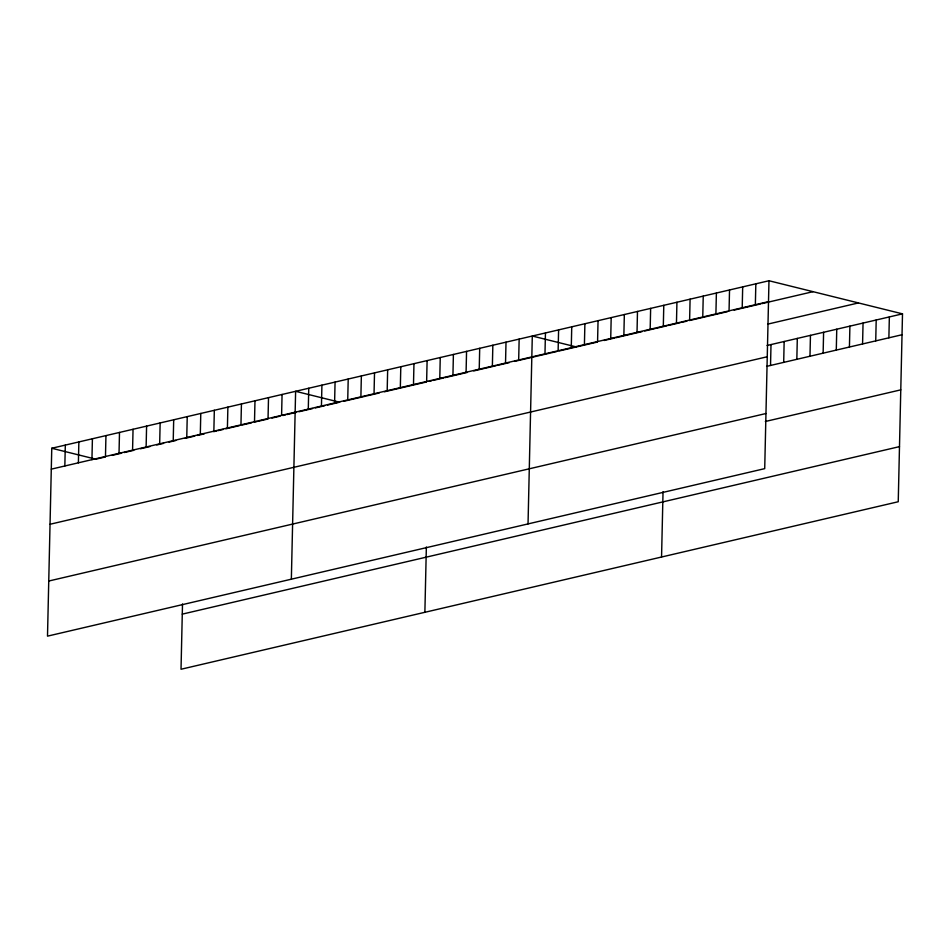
<?xml version="1.0" encoding="UTF-8"?>
<svg xmlns="http://www.w3.org/2000/svg" width="950" height="950" viewBox="0 0 950 950"><rect width="100%" height="100%" fill="white"/><g stroke="black" fill="none" stroke-linecap="round" stroke-linejoin="round"><path stroke-width="1.43" d="M768.977 280.749L51.763 448.258L47.5 636.144L764.714 468.635L768.977 280.749L902.5 313.856L898.237 501.742L181.023 669.251L182.507 603.951M64.838 465.987L65.312 445.099M78.387 462.816L78.862 441.928M91.936 459.657L92.411 438.769M105.474 456.487L105.949 435.611M119.023 453.328L119.498 432.44M132.572 450.169L133.048 429.281M146.122 446.999L146.597 426.111M159.671 443.84L160.146 422.952M173.221 440.669L173.696 419.781M186.758 437.511L187.233 416.622M200.308 434.34L200.783 413.452M213.857 431.181L214.332 410.293M227.406 428.011L227.881 407.122M240.956 424.852L241.431 403.964M254.505 421.693L254.98 400.805M268.043 418.522L268.517 397.634M281.592 415.364L282.067 394.476M291.353 579.191L295.616 391.305L339.684 402.23M308.287 409.129L308.762 388.241M321.444 406.054L321.919 385.166M334.59 402.978L335.065 382.09M347.736 399.914L348.211 379.026M360.893 396.839L361.356 375.951M374.039 393.775L374.514 372.887M387.184 390.699L387.659 369.811M400.33 387.624L400.805 366.736M413.488 384.56L413.963 363.672M426.633 381.484L427.108 360.596M424.876 612.299L426.36 546.998M439.779 378.409L440.254 357.532M452.936 375.345L453.399 354.457M466.082 372.269L466.557 351.381M479.228 369.206L479.702 348.317M492.373 366.13L492.848 345.242M505.531 363.054L506.006 342.166M518.676 359.991L519.151 339.103M528.034 523.913L532.297 336.027L576.365 346.952M544.979 353.851L545.442 332.963M558.125 350.776L558.6 329.887M571.271 347.7L571.746 326.812M584.416 344.636L584.891 323.748M597.574 341.561L598.049 320.673M610.719 338.497L611.194 317.609M623.865 335.421L624.34 314.533M637.023 332.346L637.486 311.457M650.168 329.282L650.643 308.394M663.314 326.206L663.789 305.318M661.556 557.021L663.041 491.72M676.459 323.131L676.934 302.254M689.617 320.067L690.092 299.179M702.762 316.991L703.238 296.103M715.908 313.928L716.383 293.039M729.054 310.852L729.529 289.964M742.211 307.776L742.686 286.888M755.357 304.713L755.832 283.824M770.533 365.453L771.008 344.565M783.691 362.389L784.154 341.501M796.836 359.314L797.311 338.426M809.982 356.25L810.457 335.362M823.127 353.174L823.602 332.286M836.285 350.099L836.76 329.211M849.431 347.035L849.906 326.147M862.576 343.959L863.051 323.071M875.734 340.896L876.197 320.008M888.879 337.82L889.354 316.932M51.288 469.146L768.502 301.637M105.308 456.974L95.819 459.183L51.763 448.258M112.076 455.394L121.564 453.174M124.272 452.544L133.76 450.324M140.529 448.744L150.017 446.536M156.786 444.944L163.566 443.365M168.981 442.106L175.75 440.515M185.238 438.306L194.726 436.086M197.434 435.456L204.203 433.877M213.691 431.656L216.398 431.027M217.752 430.706L223.167 429.447M225.874 428.806L239.424 425.647M242.143 425.018L244.851 424.377M246.204 424.068L251.619 422.798M254.327 422.168L257.034 421.539M258.4 421.218L267.876 419.009M271.938 418.059L280.072 416.159M282.779 415.518L285.487 414.889M286.841 414.568L296.329 412.359M299.036 411.73L312.586 408.559M315.293 407.93L324.781 405.709M327.489 405.08L338.319 402.551M343.627 401.316L365.976 396.091M367.294 395.782L379.121 393.015M384.382 391.792L390.961 390.26M392.279 389.951L426.467 381.971M429.091 381.354L431.716 380.736M433.034 380.428L443.555 377.969M444.873 377.661L467.222 372.447M473.801 370.916L484.322 368.457M485.628 368.149L496.149 365.691M497.468 365.382L509.295 362.615M514.556 361.392L536.916 356.167M538.222 355.858L550.062 353.103M551.38 352.794L556.641 351.559M559.265 350.954L561.901 350.336M563.207 350.027L597.396 342.048M603.974 340.504L614.496 338.046M615.802 337.749L642.105 331.598M644.729 330.992L655.251 328.534M656.569 328.225L667.09 325.767M668.408 325.458L680.236 322.691M681.554 322.383L686.814 321.159M689.439 320.542L707.845 316.243M709.163 315.934L727.569 311.636M734.148 310.104L760.451 303.964M761.758 303.656L813.046 291.674M767.707 324.128L858.444 302.931M767.066 345.491L902.5 313.856M50.041 524.258L767.256 356.749M766.591 366.379L902.025 334.744M48.747 581.032L765.973 413.523M765.344 421.491L900.778 389.856M182.269 614.139L899.484 446.631"/></g></svg>
